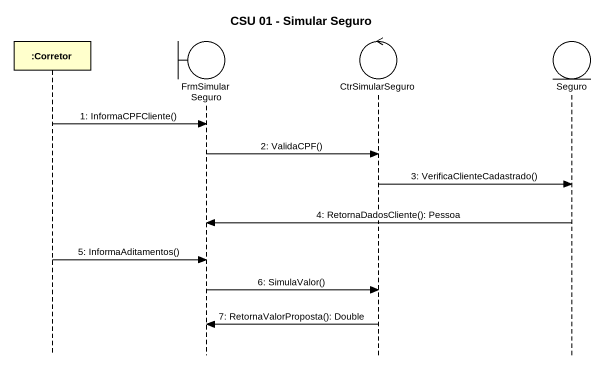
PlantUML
@startuml
title CSU 01 - Simular Seguro
hide footbox
participant ":Corretor" as Corretor
boundary FrmSimularSeguro
control CtrSimularSeguro
entity Seguro

Corretor -> FrmSimularSeguro : 1: InformaCPFCliente()
FrmSimularSeguro -> CtrSimularSeguro : 2: ValidaCPF()
CtrSimularSeguro -> Seguro : 3: VerificaClienteCadastrado()
Seguro -> FrmSimularSeguro : 4: RetornaDadosCliente(): Pessoa
Corretor -> FrmSimularSeguro : 5: InformaAditamentos()
FrmSimularSeguro -> CtrSimularSeguro : 6: SimulaValor()
CtrSimularSeguro -> FrmSimularSeguro : 7: RetornaValorProposta(): Double
@enduml
